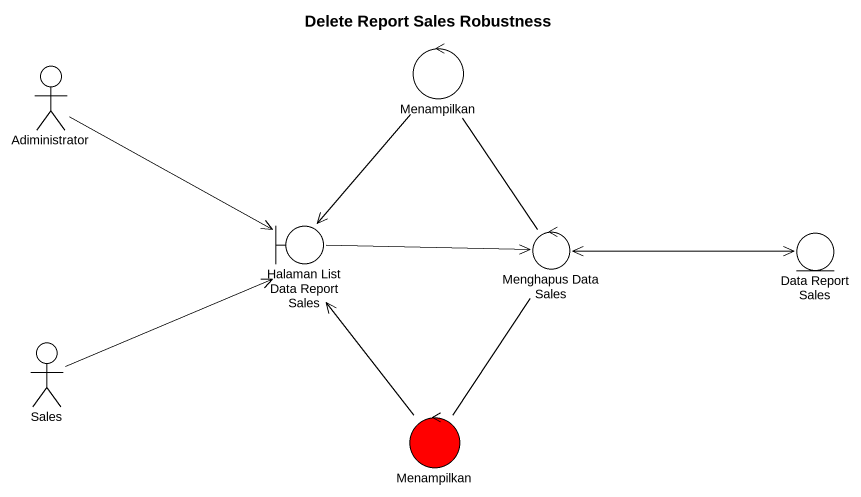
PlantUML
@startuml
title Delete Report Sales Robustness
actor Adiministrator
control Menampilkan
boundary "Halaman List Data Report Sales" as Halaman_List_Data_Report
control "Menghapus Data Sales" as Menghapus_Data_Sales
entity "Data Report Sales" as Data_Report_Sales
actor Sales
control "Menampilkan" as Menampilkan_2 #FF0000
Adiministrator -right-> Halaman_List_Data_Report
Menampilkan --> Halaman_List_Data_Report
Halaman_List_Data_Report -right-> Menghapus_Data_Sales
Menghapus_Data_Sales -up- Menampilkan
Menghapus_Data_Sales <-right-> Data_Report_Sales
Menghapus_Data_Sales -- Menampilkan_2
Sales -right-> Halaman_List_Data_Report
Menampilkan_2 -up-> Halaman_List_Data_Report
@enduml
